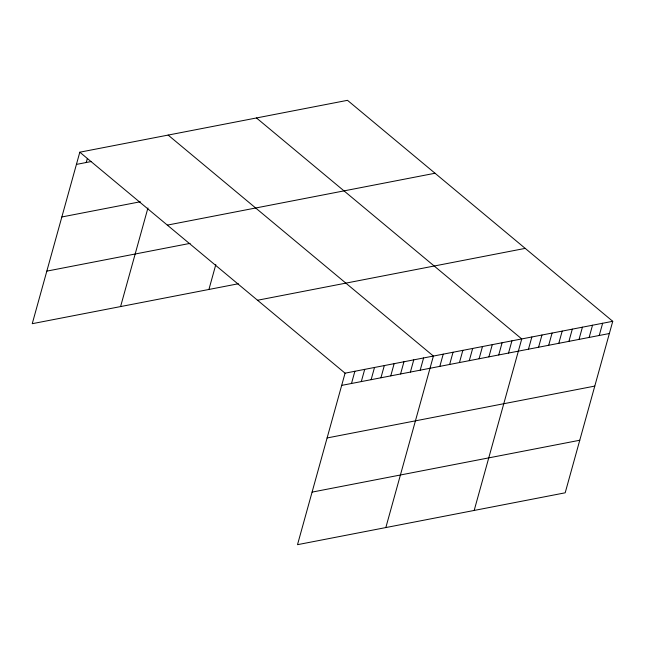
<?xml version="1.0" encoding="UTF-8"?>
<svg xmlns="http://www.w3.org/2000/svg" width="645" height="645" viewBox="0 0 645 645"><rect width="100%" height="100%" fill="white"/><g stroke="black" fill="none" stroke-linecap="round" stroke-linejoin="round"><path stroke-width="0.97" d="M612.75 321.307L345.067 373.173L297.506 544.678L565.189 492.804L612.75 321.307L347.494 100.322L79.811 152.196L32.25 323.693L238.344 283.76M86.236 162.508L87.285 158.751M120.583 306.577L147.931 207.98M208.924 289.46L215.809 264.611M351.493 383.493L354.879 371.278M361.305 381.59L364.699 369.375M371.125 379.687L374.511 367.473M380.937 377.785L384.323 365.57M390.757 375.882L394.143 363.667M400.569 373.979L403.955 361.764M410.381 372.076L413.768 359.862M420.201 370.174L423.588 357.959M385.839 527.562L433.4 356.056L168.143 135.079M439.825 366.376L443.22 354.161M449.646 364.473L453.032 352.259M459.458 362.571L462.844 350.356M469.278 360.668L472.664 348.453M479.09 358.765L482.476 346.55M488.902 356.862L492.288 344.648M498.722 354.96L502.108 342.745M508.534 353.057L511.92 340.842M474.18 510.445L521.74 338.939L256.484 117.962M528.465 349.203L531.851 336.98M538.575 347.236L541.961 335.021M548.685 345.277L552.072 333.062M558.796 343.317L562.19 331.103M568.914 341.358L572.3 329.144M579.025 339.399L582.411 327.184M589.135 337.44L592.521 325.225M599.253 335.481L602.64 323.266M76.424 164.41L91.147 161.556M61.847 216.97L140.368 201.756M167.345 225.113L435.028 173.247M46.827 271.126L190.13 243.358M257.532 300.248L525.215 248.381M341.681 385.387L609.364 333.521M327.104 437.955L594.787 386.089M312.083 492.111L579.766 440.245M79.811 152.196L345.067 373.173"/></g></svg>
